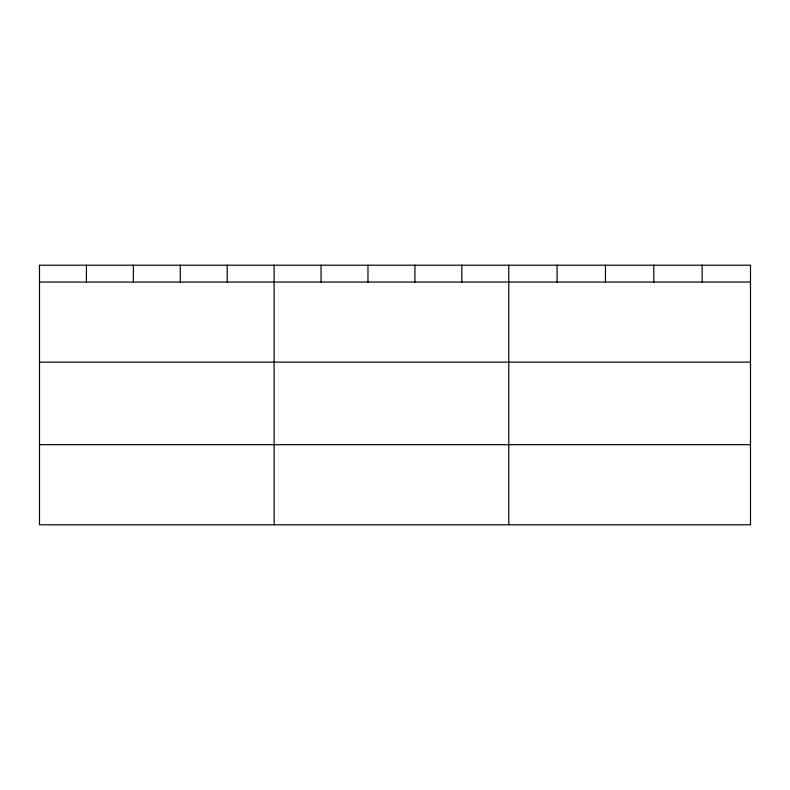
<?xml version="1.0" encoding="UTF-8"?>
<svg xmlns="http://www.w3.org/2000/svg" width="790" height="790" viewBox="0 0 790 790"><rect width="100%" height="100%" fill="white"/><g stroke="black" fill="none" stroke-linecap="round" stroke-linejoin="round"><path stroke-width="1.19" d="M750.5 362.146L750.5 265.213L39.5 265.213L39.5 524.787L750.5 524.787L750.5 362.146L39.5 362.146M39.5 282.04L750.5 282.04M39.5 444.681L750.5 444.681M702.152 265.213L702.152 282.04M653.804 265.213L653.804 282.04M605.456 265.213L605.456 282.04M557.108 265.213L557.108 282.04M508.76 265.213L508.76 524.787M461.834 265.213L461.834 282.04M414.908 265.213L414.908 282.04M367.982 265.213L367.982 282.04M321.056 265.213L321.056 282.04M274.13 265.213L274.13 524.787M227.204 265.213L227.204 282.04M180.278 265.213L180.278 282.04M133.352 265.213L133.352 282.04M86.426 265.213L86.426 282.04"/></g></svg>
